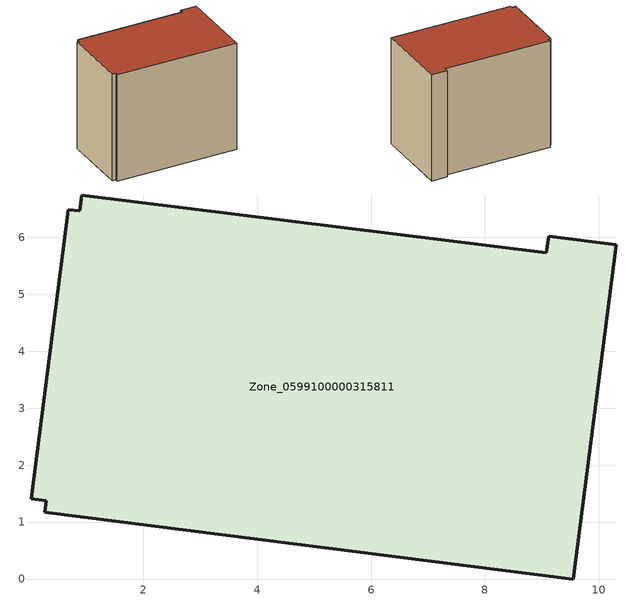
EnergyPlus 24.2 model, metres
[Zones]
Zone_0599100000315811
 floor ground (C_G): 0.03,1.41 0.68,6.49 0.88,6.47 0.92,6.75 9.08,5.73 9.12,6.02 10.31,5.87 9.55,0 0.27,1.18 0.29,1.38 z3.58
 wall outside (C_F): 10.31,5.87 9.12,6.02 9.08,5.73 0.92,6.75 0.88,6.47 0.68,6.49 0.03,1.41 0.29,1.38 0.27,1.18 9.55,0 10.31,5.87 z3.58:11.96
 roof outside (C_R): 0.68,6.49 0.03,1.41 0.29,1.38 0.27,1.18 9.55,0 10.31,5.87 9.12,6.02 9.08,5.73 0.92,6.75 0.88,6.47 z11.96
[BUILDING]
Pand.0599100000315811: North Axis=0; Terrain=City; Loads Convergence Tolerance Value=0.04; Temperature Convergence Tolerance Value=0.4; Solar Distribution=FullExterior; Maximum Number of Warmup Days=25; Minimum Number of Warmup Days=1
[Site:Location]
Rotterdam.The.Hague.AP_ZH_NLD Design_Conditions: Latitude=51.96; Longitude=4.45; Time Zone=1; Elevation=-4.5
[SITE:GROUNDTEMPERATURE:BUILDINGSURFACE]
18, 18, 18, 18, 18, 18, 18, 18, 18, 18, 18, 18
[MATERIAL] Thermal Absorptance=0.9; Solar Absorptance=0.7; Visible Absorptance=0.7
Name | Roughness | Thickness | Conductivity | Density | Specific Heat
G.TC.1975-1991 | MediumSmooth | 0.15 | 0.288461 | 540 | 1210
F.TC.1975-1991 | Rough | 0.3 | 0.230769 | 1920 | 840
R.TC.1975-1991 | MediumRough | 0.2 | 0.153846 | 1500 | 1000
[CONSTRUCTION]
C_G: G.TC.1975-1991
C_F: F.TC.1975-1991
C_R: R.TC.1975-1991
[ZONE]
Zone_0599100000315811: Type=1; Multiplier=1; Ceiling Height=Autocalculate; Volume=Autocalculate; Floor Area=autocalculate; Part of Total Floor Area=Yes
[ZONEINFILTRATION:DESIGNFLOWRATE]
Infil_Zone_0599100000315811: Zone or ZoneList or Space or SpaceList=Zone_0599100000315811; Schedule=AlwaysOn; Design Flow Rate Calculation Method=Flow/Area; Flow Rate per Floor Area=0.003; Constant Term Coefficient=1; Temperature Term Coefficient=0; Velocity Term Coefficient=0; Velocity Squared Term Coefficient=0
[HVACTEMPLATE:ZONE:IDEALLOADSAIRSYSTEM]
Zone_0599100000315811: Maximum Heating Supply Air Temperature=50; Minimum Cooling Supply Air Temperature=13; Maximum Heating Supply Air Humidity Ratio=0.0156; Minimum Cooling Supply Air Humidity Ratio=0.0077; Heating Limit=NoLimit; Cooling Limit=NoLimit; Dehumidification Control Type=ConstantSensibleHeatRatio; Cooling Sensible Heat Ratio=0.7; Dehumidification Setpoint=60; Humidification Control Type=None; Humidification Setpoint=30; Outdoor Air Method=None; Outdoor Air Flow Rate per Person=0.00944; Outdoor Air Flow Rate per Zone Floor Area=0; Outdoor Air Flow Rate per Zone=0; Demand Controlled Ventilation Type=None; Outdoor Air Economizer Type=NoEconomizer; Heat Recovery Type=None; Sensible Heat Recovery Effectiveness=0.7; Latent Heat Recovery Effectiveness=0.65
[ZONECONTROL:THERMOSTAT]
ThermostatControl_Zone_0599100000315811: Zone or ZoneList=Zone_0599100000315811; Control Type Schedule=DualSetpointControlType; Control 1=Thermostat_Zone_0599100000315811; Temperature Difference Between Cutout And Setpoint=0
[THERMOSTATSETPOINT:DUALSETPOINT]
Thermostat_Zone_0599100000315811: Heating Setpoint Temperature Schedule=HeatingSetpoint_Zone_0599100000315811; Cooling Setpoint Temperature Schedule=CoolingSetpoint_Zone_0599100000315811
[SCHEDULE:COMPACT]
HeatingSetpoint_Zone_0599100000315811: Through: 12/31, For: AllDays, Until: 24:00, 21
CoolingSetpoint_Zone_0599100000315811: Through: 12/31, For: AllDays, Until: 24:00, 24
DualSetpointControlType: Through: 12/31, For: AllDays, Until: 24:00, 4
AlwaysOn: Through: 12/31, For: AllDays, Until: 24:00, 1
